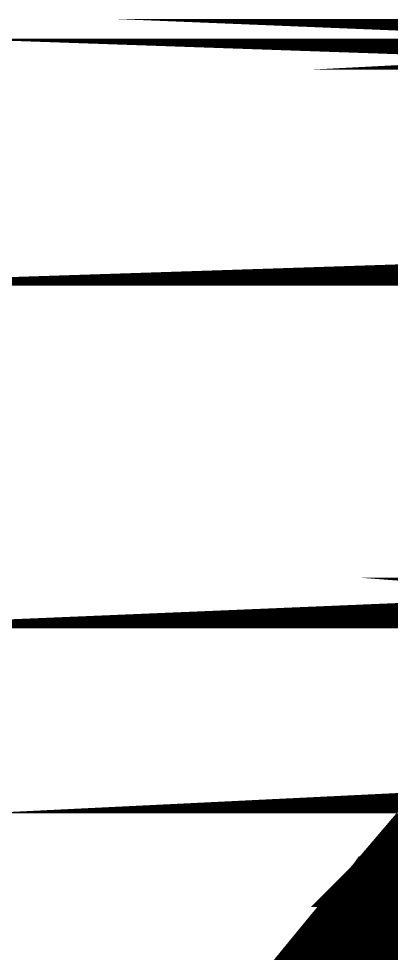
# Model space of a CAD drawing. Extents: x -22 to 239, y -29 to 162.
# Drawn here: x 187.001 to 187.739, y 33.651 to 35.5 of the extents above; entities that cross this region are included whole.
import ezdxf

# ---------------------------------------------------------------- set-up
doc = ezdxf.new("R2010")
doc.units = 0
doc.layers.add('2D_LINE_126', color=255, linetype='CONTINUOUS')

# ---------------------------------------------------------------- blocks, each defined once
blk = doc.blocks.new('SMOOTH_0$1')
at = {"const_width": 0.05}
blk.add_lwpolyline([(-0.025, 0, 1), (0.025, 0, 1)], format="xyb", close=True, dxfattribs=at)
blk = doc.blocks.new('DRAWING_129')
at = {"layer": '2D_LINE_126', "const_width": 0.1}
blk.add_lwpolyline([(-10.4010846667, 1.9092946667), (-10.4844106667, 1.8115913333), (-10.5161413333, 1.7741073333), (-10.558296, 1.7236026667), (-10.6030526667, 1.6695266667), (-10.6436946667, 1.619946), (-10.6827413333, 1.5720473333)], dxfattribs=at)
for points in [[(-8.6812413333, 3.449196), (-8.6812166667, 3.4491986667), (-8.557514, 3.4491986667), (-8.5574486667, 3.449196)], [(-8.6812166667, 3.4491986667), (-8.669598, 3.4497993333), (-8.570618, 3.4497993333), (-8.557514, 3.4491986667)], [(-8.669598, 3.4497993333), (-8.6691286667, 3.449824), (-8.572936, 3.449824), (-8.570618, 3.4497993333)], [(-8.7732353333, 3.4104606667), (-8.772376, 3.4107186667), (-8.4565553333, 3.4107186667), (-8.4490933333, 3.4104606667)], [(-8.7744326667, 3.4101013333), (-8.7732353333, 3.4104606667), (-8.4490933333, 3.4104606667), (-8.440778, 3.4101013333)], [(-9.365032, 3.020838), (-9.3650313333, 3.0208386667), (-8.70013, 3.0208386667), (-8.700152, 3.020838)], [(-9.3639446667, 3.0218506667), (-9.363944, 3.0218513333), (-8.669198, 3.0218513333), (-8.6692193333, 3.0218506667)], [(-9.3650313333, 3.0208386667), (-9.3639446667, 3.0218506667), (-8.6692193333, 3.0218506667), (-8.70013, 3.0208386667)], [(-9.255564, 2.3436246667), (-9.24547, 2.3440486667), (-9.2192286667, 2.3440486667), (-9.213692, 2.3436246667)], [(-9.24547, 2.3440486667), (-9.237766, 2.3443726667), (-9.2192286667, 2.3440486667)], [(-9.2651713333, 2.3426426667), (-9.255564, 2.3436246667), (-9.213692, 2.3436246667), (-9.2008893333, 2.3426426667)], [(-9.679682, 1.977426), (-9.6796806667, 1.9774273333), (-9.2211933333, 1.9774273333), (-9.2212206667, 1.977426)], [(-9.6795086667, 1.9776166667), (-9.6795073333, 1.977618), (-9.2173033333, 1.977618), (-9.2173306667, 1.9776166667)], [(-9.6796806667, 1.9774273333), (-9.6795086667, 1.9776166667), (-9.2173306667, 1.9776166667), (-9.2211933333, 1.9774273333)], [(-10.4005026667, 1.9088026667), (-10.3484546667, 1.97039), (-9.9677746667, 1.97039), (-10.027484, 1.9088026667)], [(-10.4838306667, 1.8110966667), (-10.4005046667, 1.9088), (-10.0274866667, 1.9088), (-10.1222113333, 1.8110966667)], [(-10.4005046667, 1.9088), (-10.4005026667, 1.9088026667), (-10.027484, 1.9088026667), (-10.0274866667, 1.9088)], [(-10.499918, 1.7920926667), (-10.4838306667, 1.8110966667), (-10.1222113333, 1.8110966667), (-10.140636, 1.7920926667)], [(-10.51556, 1.7736146667), (-10.4999266667, 1.792082), (-10.140646, 1.792082), (-10.157882, 1.7736146667)], [(-10.499922, 1.7920886667), (-10.499918, 1.7920926667), (-10.140636, 1.7920926667), (-10.14064, 1.7920886667)], [(-10.4999266667, 1.792082), (-10.499922, 1.7920886667), (-10.14064, 1.7920886667), (-10.140646, 1.792082)], [(-10.5577106667, 1.723114), (-10.51556, 1.7736146667), (-10.157882, 1.7736146667), (-10.2050153333, 1.723114)], [(-10.6024653333, 1.6690413333), (-10.5577106667, 1.723114), (-10.2050153333, 1.723114), (-10.2554833333, 1.6690413333)], [(-10.6431053333, 1.6194633333), (-10.6024653333, 1.6690413333), (-10.2554833333, 1.6690413333), (-10.301756, 1.6194633333)], [(-10.6592766667, 1.5996253333), (-10.6431053333, 1.6194633333), (-10.301756, 1.6194633333), (-10.3202706667, 1.5996253333)]]:
    blk.add_lwpolyline(points, close=True, dxfattribs=at)
at = {"layer": '2D_LINE_126'}
for p in [(-10.4838306667, 1.8110966667), (-10.4838306667, 1.8110966667), (-10.4999266667, 1.792082), (-10.4999266667, 1.792082), (-10.499922, 1.7920886667), (-10.499922, 1.7920886667), (-10.499918, 1.7920926667), (-10.499918, 1.7920926667), (-10.51556, 1.7736146667), (-10.51556, 1.7736146667), (-10.5577106667, 1.723114), (-10.5577106667, 1.723114), (-10.6024653333, 1.6690413333), (-10.6024653333, 1.6690413333), (-10.6431053333, 1.6194633333), (-10.6431053333, 1.6194633333)]:
    blk.add_blockref('SMOOTH_0$1', p, dxfattribs=at)

msp = doc.modelspace()

# ---------------------------------------------------------------- block references
msp.add_blockref('DRAWING_129', (198.2, 32))

doc.saveas('drawing.dxf')
